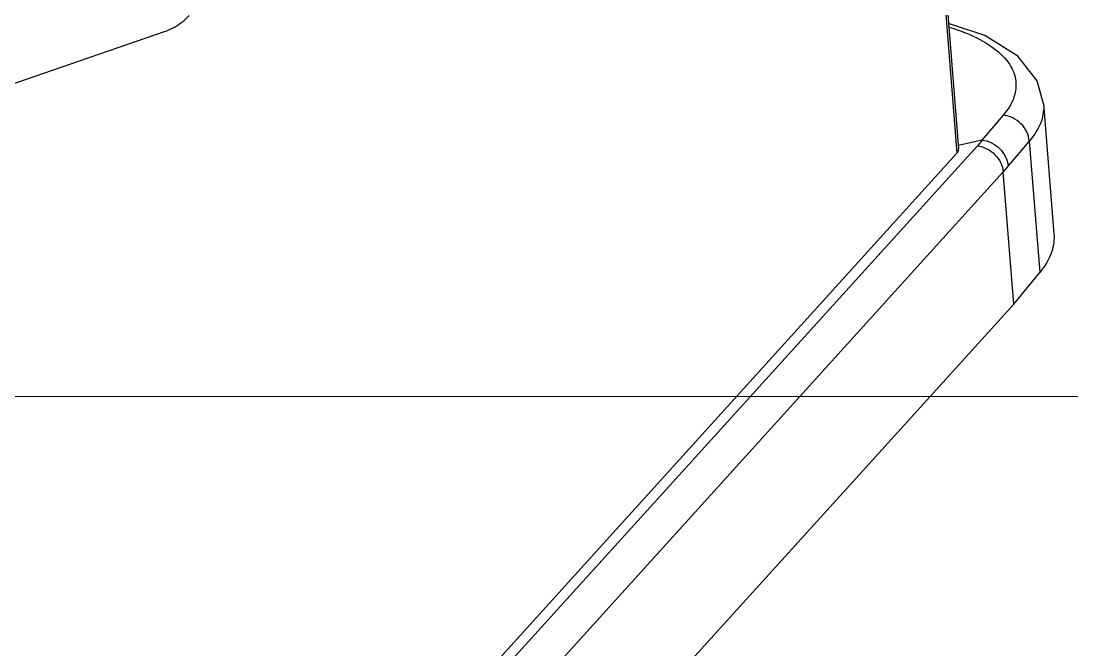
# Model space of a CAD drawing. Header units: millimetres. Extents: x -1995 to -555, y 489 to 1011.
# Drawn here: x -854.98 to -806.65, y 602.48 to 631.42 of the extents above; entities that cross this region are included whole.
import ezdxf

# ---------------------------------------------------------------- set-up
doc = ezdxf.new("R2010")
doc.units = ezdxf.units.MM
doc.layers.add('from', color=7, linetype='Continuous', lineweight=13)
doc.styles.add('ROMAND', font='romand.shx', dxfattribs={"width": 0.75, "bigfont": 'gbcbig.shx'})
doc.dimstyles.new('YanXiu', dxfattribs={"dimtxt": 2.5, "dimasz": 2.2, "dimexe": 1, "dimexo": 0, "dimgap": 0.66, "dimtad": 0, "dimzin": 1, "dimdsep": 46, "dimtxsty": 'ROMAND', "dimblk": 'CLOSEDBLANK', "dimcen": 0, "dimclrd": 3, "dimclre": 3, "dimclrt": 7, "dimazin": 0, "dimtfac": 1, "dimtofl": 0, "dimtmove": 0, "dimatfit": 3, "dimldrblk": 'CLOSEDBLANK', "dimfxl": 1, "dimlwd": 5, "dimlwe": 5, "dimarcsym": 0})

# ---------------------------------------------------------------- blocks, each defined once
blk = doc.blocks.new('_ClosedBlank')
at = {"color": 0, "linetype": 'ByBlock', "lineweight": -2}
for p, q in [((-1, 0.167), (0, 0)), ((-1, 0.167), (-1, -0.167)), ((0, 0), (-1, -0.167))]:
    blk.add_line(p, q, dxfattribs=at)

msp = doc.modelspace()

# ---------------------------------------------------------------- linework, layer by layer
at = {"color": 7, "linetype": 'Continuous'}
for p, q in [((-815.247, 667.023), (-811.94, 625.336)), ((-815.16, 667.119), (-811.862, 625.53)), ((-857.098, 627.931), (-848.381, 630.931)), ((-807.953, 627.612), (-807.478, 621.622)), ((-809.806, 627.091), (-810.792, 625.941)), ((-810.792, 625.941), (-811.874, 625.692)), ((-810.766, 625.947), (-810.988, 625.677)), ((-810.988, 625.677), (-885.201, 543.697)), ((-808.612, 625.89), (-809.59, 624.748)), ((-808.612, 625.89), (-808.133, 619.851)), ((-885.141, 544.474), (-811.94, 625.336)), ((-809.812, 624.478), (-884.103, 542.412)), ((-809.59, 624.748), (-809.812, 624.478)), ((-809.329, 618.397), (-809.812, 624.478)), ((-809.329, 618.397), (-808.133, 619.851)), ((-809.329, 618.397), (-883.62, 536.331))]:
    msp.add_line(p, q, dxfattribs=at)
msp.add_lwpolyline([(-807.953, 627.612), (-808.251, 628.668), (-809.143, 629.796), (-810.651, 630.744), (-812.319, 631.3)], dxfattribs=at)
msp.add_ellipse((-812.86, 625.465), major_axis=(0.998, 0.061), ratio=0.44553, start_param=-0.42792, end_param=0.008029, dxfattribs=at)
for points, start_tangent, end_tangent in [([(-848.381, 630.931), (-847.625, 631.328), (-847.254, 631.666)], (0.945592, 0.325355), (0.67112, 0.741349)), ([(-812.296, 631.138), (-811.46, 630.838), (-810.341, 630.235), (-809.59, 629.523), (-809.243, 628.735), (-809.317, 627.91), (-809.806, 627.091)], (0.956192, -0.29274), (-0.650433, -0.759564)), ([(-807.953, 627.607), (-808.055, 626.828), (-808.612, 625.89)], (0.072818, -0.997345), (-0.648717, -0.76103)), ([(-808.612, 625.89), (-808.726, 626.313), (-808.994, 626.69), (-809.373, 626.963), (-809.806, 627.091)], (-0.071575, 0.997435), (-0.994449, 0.105215)), ([(-810.792, 625.941), (-810.35, 625.815), (-809.973, 625.544), (-809.706, 625.169), (-809.59, 624.748)], (0.995841, -0.091107), (0.075627, -0.997136)), ([(-810.988, 625.677), (-810.562, 625.542), (-810.19, 625.268), (-809.927, 624.895), (-809.812, 624.478)], (0.99155, -0.129725), (0.079072, -0.996869)), ([(-807.478, 621.622), (-807.579, 620.819), (-808.133, 619.851)], (0.074004, -0.997258), (-0.635527, -0.772079))]:
    msp.add_spline(points, degree=3, dxfattribs=dict(at, start_tangent=start_tangent, end_tangent=end_tangent))

# ---------------------------------------------------------------- leaders
at = {"layer": 'from', "color": 4}
msp.add_leader([(-892.828, 614.137), (-789.655, 614.137)], dimstyle='YanXiu', override={"dimasz": 3, "dimldrblk": 'Small'}, dxfattribs=at)

doc.saveas('drawing.dxf')
